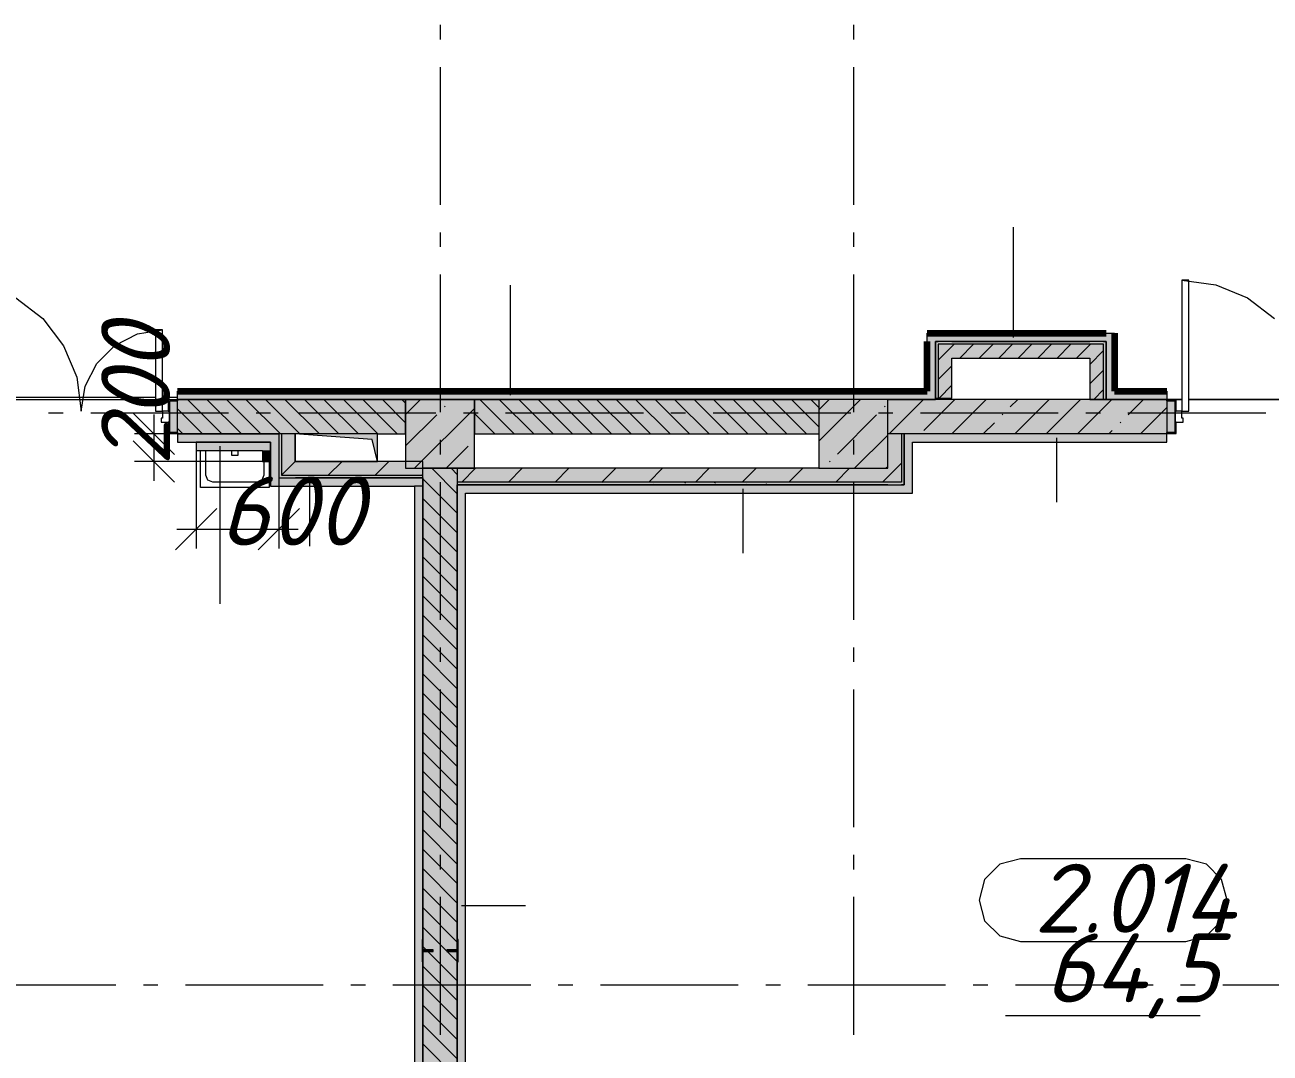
# Model space of a CAD drawing. Header units: millimetres. Extents: x -537608 to 253996, y -217170 to 186033.
# Drawn here: x -332975 to -323936, y 4055 to 11517 of the extents above; entities that cross this region are included whole.
import ezdxf

# ---------------------------------------------------------------- set-up
doc = ezdxf.new("R2010")
doc.units = ezdxf.units.MM
doc.layers.add('16) Лак 1.6м', color=160, linetype='Continuous', lineweight=90)
doc.layers.add('PDF _Геометрия', color=7, linetype='Continuous')
doc.layers.add('PDF _Текст', color=7, linetype='Continuous')
doc.layers.add('PDF _Сплошная заливка', color=7, linetype='Continuous', true_color=0xffffff)
doc.styles.add('PDF ISOCPEUR Italic', font='isocpeui.ttf')

msp = doc.modelspace()

# ---------------------------------------------------------------- hatches: boundary and pattern name
at = {"layer": 'PDF _Сплошная заливка', "true_color": 0xff7d7d, "transparency": 33554559}
for points in [[(-325125.3646, 9219.3448), (-325125.3646, 9279.3455), (-326425.3615, 9279.3455), (-326425.3615, 9219.3448), (-325245.3616, 9219.3448)], [(-330146.3643, 8169.3446), (-330086.3658, 8169.3446), (-330086.3658, 8229.3453), (-331131.3668, 8229.3453), (-331131.3668, 8169.3446), (-330638.0647, 8169.3446)], [(-326531.3643, 8119.3444), (-326531.3643, 8179.3451), (-329836.3647, 8179.3451), (-329836.3647, 8119.3444), (-328124.1287, 8119.3444)], [(-329776.3661, 1359.3452), (-329776.3661, 8119.3444), (-329836.3647, 8119.3444), (-329836.3647, 1359.3452), (-329800.0831, 1359.3452)]]:
    msp.add_hatch(color=11, dxfattribs=at).paths.add_polyline_path(points)
at = {"layer": 'PDF _Сплошная заливка', "transparency": 33554559}
for points in [[(-325145.3612, 9199.346), (-325145.3612, 9219.3448), (-326345.362, 9219.3448), (-326345.362, 9199.346), (-325245.3616, 9199.346)], [(-325245.3616, 9099.3456), (-325245.3616, 9199.346), (-326245.3616, 9199.346), (-326245.3616, 9099.3456), (-325610.1927, 9099.3456)], [(-325245.3616, 8799.3465), (-325145.3612, 8799.3465), (-325145.3612, 9199.346), (-325245.3616, 9199.346), (-325245.3616, 9099.3456)], [(-330211.3663, 8299.3443), (-329711.3642, 8299.3443), (-329711.3642, 8799.3465), (-330211.3663, 8797.9513), (-330211.3663, 8549.3454)], [(-330086.3658, 8249.3463), (-330086.3658, 8349.3446), (-331011.3611, 8349.3446), (-331011.3611, 8249.3463), (-330638.0647, 8249.3463)], [(-330086.3658, 8229.3453), (-330086.3658, 8249.3463), (-331111.3615, 8249.3463), (-331111.3615, 8229.3453), (-330638.0647, 8229.3453)], [(-330086.3658, 1299.3446), (-329836.3647, 1299.3446), (-329836.3647, 8299.3443), (-330086.3658, 8299.3443), (-330086.3658, 1678.1138)], [(-327211.3621, 8199.346), (-326711.3643, 8199.346), (-326711.3643, 8299.3443), (-329836.3647, 8299.3443), (-329836.3647, 8199.346), (-328124.1287, 8199.346)], [(-326711.3643, 8179.3451), (-326611.3638, 8179.3451), (-326611.3638, 8199.346), (-329836.3647, 8199.346), (-329836.3647, 8179.3451), (-328124.1287, 8179.3451)]]:
    msp.add_hatch(color=256, dxfattribs=at).paths.add_polyline_path(points)
at = {"layer": 'PDF _Сплошная заливка', "true_color": 0xff7d7d, "transparency": 33554559}
h = msp.add_hatch(color=11, dxfattribs=at)
h.paths.add_polyline_path([(-326425.3615, 8799.3465), (-326425.3615, 8859.345), (-331866.3682, 8859.345), (-331866.3682, 8799.3465), (-326448.1699, 8799.3465)], flags=0)
h.paths.add_polyline_path([(-334827.9551, 8799.3465), (-333631.3689, 8799.3465), (-333631.3689, 8859.345), (-336901.3622, 8859.345), (-336901.3622, 8799.3465), (-335711.364, 8799.3465)], flags=0)
h.paths.add_polyline_path([(-337821.3627, 8799.3465), (-337601.3652, 8799.3465), (-337601.3652, 8859.345), (-337821.3627, 8859.345)], flags=0)
h.paths.add_polyline_path([(-338521.3656, 8799.3465), (-338521.3656, 8859.345), (-339321.3691, 8859.345), (-339321.3691, 8799.3465), (-338711.3682, 8799.3465)], flags=0)
h.paths.add_polyline_path([(-340021.3634, 8799.3465), (-340021.3634, 8859.345), (-340241.3696, 8859.345), (-340241.3696, 8799.3465)], flags=0)
h.paths.add_polyline_path([(-341531.7729, 8799.3465), (-340941.364, 8799.3465), (-340941.364, 8859.345), (-342234.3681, 8859.345), (-342234.3681, 8799.3465)], flags=0)
h = msp.add_hatch(color=11, dxfattribs=at)
h.paths.add_polyline_path([(-298961.3577, 8799.3465), (-298961.3577, 8859.345), (-300471.358, 8859.345), (-300471.358, 8807.3447), (-300466.3589, 8807.3447), (-300466.3589, 8799.3465), (-299211.3587, 8799.3465)], flags=0)
h.paths.add_polyline_path([(-302661.3562, 8799.3465), (-301626.3578, 8799.3465), (-301626.3578, 8807.3447), (-301621.3587, 8807.3447), (-301621.3587, 8859.345), (-309051.3594, 8859.345), (-309051.3594, 8799.3465), (-302984.786, 8799.3465)], flags=0)
h.paths.add_polyline_path([(-310811.3609, 8799.3465), (-310811.3609, 8859.345), (-311771.359, 8859.345), (-311771.359, 8799.3465), (-311161.3581, 8799.3465)], flags=0)
h.paths.add_polyline_path([(-312471.362, 8799.3465), (-312471.362, 8859.345), (-312691.3594, 8859.345), (-312691.3594, 8799.3465)], flags=0)
h.paths.add_polyline_path([(-313391.3625, 8799.3465), (-313391.3625, 8859.345), (-313641.3592, 8859.345), (-313641.3592, 8799.3465)], flags=0)
h.paths.add_polyline_path([(-315311.3629, 8799.3465), (-315311.3629, 8859.345), (-317776.3623, 8859.345), (-317776.3623, 8799.3465), (-316392.4345, 8799.3465)], flags=0)
h.paths.add_polyline_path([(-314341.3622, 8799.3465), (-314341.3622, 8859.345), (-314611.3599, 8859.345), (-314611.3599, 8799.3465)], flags=0)
h.paths.add_polyline_path([(-319744.3478, 8799.3465), (-319537.3627, 8799.3465), (-319536.3637, 8859.345), (-322926.3628, 8859.345), (-322926.3628, 8799.3465), (-320161.3621, 8799.3465)], flags=0)
h.paths.add_polyline_path([(-324686.3642, 8799.3465), (-324686.3642, 8859.345), (-325065.3617, 8859.345), (-325065.3617, 8799.3465), (-324772.2154, 8799.3465)], flags=0)
at = {"layer": 'PDF _Сплошная заливка', "transparency": 33554559}
h = msp.add_hatch(color=256, dxfattribs=at)
h.paths.add_polyline_path([(-327211.3621, 8549.3454), (-327211.3621, 8799.3465), (-329711.3642, 8799.3465), (-329711.3642, 8549.3454), (-328124.1287, 8549.3454)], flags=0)
h.paths.add_polyline_path([(-331011.3611, 8549.3454), (-330211.3663, 8549.3454), (-330211.3663, 8799.3465), (-331864.3616, 8797.3464), (-331864.3616, 8549.3454), (-331014.7714, 8549.3454)], flags=0)
h.paths.add_polyline_path([(-337671.362, 8549.3454), (-337601.3652, 8549.3454), (-337601.3652, 8799.3465), (-337821.3627, 8797.9513), (-337821.3627, 8549.3454), (-337771.3625, 8549.3454)], flags=0)
h.paths.add_polyline_path([(-333989.9736, 8549.3454), (-333631.3689, 8549.3454), (-333631.3689, 8799.3465), (-335711.364, 8799.3465), (-335711.364, 8549.3454), (-334331.3632, 8549.3454)], flags=0)
h.paths.add_polyline_path([(-336503.9096, 8549.3454), (-336211.3661, 8549.3454), (-336211.3661, 8799.3465), (-336901.3622, 8797.9513), (-336901.3622, 8549.3454), (-336691.363, 8549.3454)], flags=0)
h.paths.add_polyline_path([(-338711.3682, 8549.3454), (-338521.3656, 8549.3454), (-338521.3656, 8799.3465), (-338711.3682, 8797.9513)], flags=0)
h = msp.add_hatch(color=256, dxfattribs=at)
h.paths.add_polyline_path([(-321211.3623, 8549.3454), (-321211.3623, 8799.3465), (-322924.3648, 8797.3464), (-322924.3648, 8549.3454), (-321420.3022, 8549.3454)], flags=0)
h.paths.add_polyline_path([(-326531.3643, 8549.3454), (-324688.3622, 8551.3454), (-324688.3622, 8799.3465), (-326711.3643, 8799.3465), (-326711.3643, 8549.3454), (-326591.3629, 8549.3454)], flags=0)
at = {"layer": 'PDF _Сплошная заливка', "true_color": 0xff7d7d, "transparency": 33554559}
h = msp.add_hatch(color=11, dxfattribs=at)
h.paths.add_polyline_path([(-331191.3653, 8489.3447), (-331131.3668, 8489.3447), (-331131.3668, 8549.3454), (-331866.3682, 8549.3454), (-331866.3682, 8489.3447), (-331476.0376, 8489.3447)], flags=0)
h.paths.add_polyline_path([(-333631.3689, 8489.3447), (-333631.3689, 8549.3454), (-334331.3632, 8549.3454), (-334331.3632, 8489.3447), (-333989.9736, 8489.3447)], flags=0)
h = msp.add_hatch(color=11, dxfattribs=at)
h.paths.add_polyline_path([(-322191.3613, 8489.3447), (-322131.3628, 8489.3447), (-322131.3628, 8549.3454), (-322926.3628, 8549.3454), (-322926.3628, 8489.3447), (-322258.2795, 8489.3447)], flags=0)
h.paths.add_polyline_path([(-324686.3642, 8489.3447), (-324686.3642, 8549.3454), (-326531.3643, 8549.3454), (-326531.3643, 8489.3447), (-324772.2154, 8489.3447)], flags=0)
at = {"layer": 'PDF _Сплошная заливка', "true_color": 0xbce362, "transparency": 33554559}
msp.add_hatch(color=63, dxfattribs=at).paths.add_polyline_path([(-331251.3638, 8429.3461), (-331191.3653, 8429.3461), (-331191.3653, 8489.3447), (-331731.3607, 8489.3447), (-331731.3607, 8429.3461), (-331476.0376, 8429.3461)])

# ---------------------------------------------------------------- linework, layer by layer
at = {"layer": '16) Лак 1.6м'}
for p, q in [((-326425.3615, 9279.3455), (-325125.3646, 9279.3455)), ((-326425.3615, 8859.345), (-326425.3615, 9219.3448)), ((-325065.3617, 9279.3455), (-325065.3617, 8859.345)), ((-331866.3682, 8859.345), (-326425.3615, 8859.345)), ((-325065.3617, 8859.345), (-324686.3642, 8859.345))]:
    msp.add_line(p, q, dxfattribs=at)
at = {"layer": 'PDF _Геометрия', "color": 253, "lineweight": 9, "true_color": 0xaaaaaa}
for p, q in [((-329961.3652, 11517.3459), (-329961.3652, 11411.5131)), ((-326961.3653, 11517.3459), (-326961.3653, 11411.5131)), ((-329961.3652, 11211.5145), (-329961.3652, 10211.5123)), ((-326961.3653, 11211.5145), (-326961.3653, 10211.5123)), ((-329961.3652, 10011.5136), (-329961.3652, 9905.6809)), ((-326961.3653, 10011.5136), (-326961.3653, 9905.6809)), ((-329961.3652, 9705.68), (-329961.3652, 8705.68)), ((-326961.3653, 9705.68), (-326961.3653, 8705.68)), ((-332697.2967, 8699.346), (-332803.1273, 8699.346)), ((-331497.2915, 8699.346), (-332497.2958, 8699.346)), ((-331191.46, 8699.346), (-331297.2907, 8699.346)), ((-329991.4636, 8699.346), (-330991.4592, 8699.346)), ((-329685.6235, 8699.346), (-329791.4627, 8699.346)), ((-328485.6269, 8699.346), (-329485.6269, 8699.346)), ((-328179.7954, 8699.346), (-328285.6261, 8699.346)), ((-326979.7946, 8699.346), (-327979.7946, 8699.346)), ((-326673.9588, 8699.346), (-326779.7938, 8699.346)), ((-325473.958, 8699.346), (-326473.9623, 8699.346)), ((-325168.1265, 8699.346), (-325273.9615, 8699.346)), ((-323968.1257, 8699.346), (-324968.1257, 8699.346)), ((-330414.7688, 8549.3454), (-331014.7714, 8549.3454)), ((-331014.7714, 8549.3454), (-331014.7714, 8349.3446)), ((-330454.7707, 8509.3456), (-331014.7714, 8549.3454)), ((-330414.7688, 8349.3446), (-330454.7707, 8509.3456)), ((-330414.7688, 8349.3446), (-330414.7688, 8549.3454)), ((-329961.3652, 8505.6792), (-329961.3652, 8399.8463)), ((-326961.3653, 8505.6792), (-326961.3653, 8399.8463)), ((-331701.3658, 8159.3463), (-331701.3658, 8429.3461)), ((-331661.3639, 8249.3441), (-331661.3639, 8429.3461)), ((-331476.3648, 8429.3461), (-331476.3648, 8394.3327)), ((-331426.3646, 8394.3327), (-331426.3646, 8429.3461)), ((-331476.3648, 8394.3327), (-331426.3646, 8394.3327)), ((-331241.3656, 8349.3446), (-331241.3656, 8249.3441)), ((-331201.3636, 8349.3446), (-331201.3636, 8159.3463)), ((-331014.7714, 8349.3446), (-330414.7688, 8349.3446)), ((-331646.7238, 8213.9882), (-331661.3639, 8249.3441)), ((-331241.3656, 8249.3441), (-331256.0142, 8213.9882)), ((-331201.3636, 8159.3463), (-331701.3658, 8159.3463)), ((-331611.3637, 8199.3439), (-331646.7238, 8213.9882)), ((-331291.3658, 8199.3439), (-331611.3637, 8199.3439)), ((-331256.0142, 8213.9882), (-331291.3658, 8199.3439)), ((-329961.3652, 8199.8455), (-329961.3652, 7199.8456)), ((-326961.3653, 8199.8455), (-326961.3653, 7199.8456)), ((-329961.3652, 6999.8468), (-329961.3652, 6894.0119)), ((-326961.3653, 6999.8468), (-326961.3653, 6894.0119)), ((-329961.3652, 6694.0132), (-329961.3652, 5694.0132)), ((-326961.3653, 6694.0132), (-326961.3653, 5694.0132)), ((-329961.3652, 5494.0124), (-329961.3652, 5388.1796)), ((-326961.3653, 5494.0124), (-326961.3653, 5388.1796)), ((-325898.4518, 5425.5463), (-326008.2567, 5315.7392)), ((-325748.4511, 5465.7376), (-325898.4518, 5425.5463)), ((-324548.4502, 5465.7376), (-325748.4511, 5465.7376)), ((-324398.4497, 5425.5463), (-324548.4502, 5465.7376)), ((-324288.6446, 5315.7392), (-324398.4497, 5425.5463)), ((-326008.2567, 5315.7392), (-326048.4524, 5165.7385)), ((-324248.449, 5165.7385), (-324288.6446, 5315.7392)), ((-329961.3652, 5188.1788), (-329961.3652, 4188.1788)), ((-326961.3653, 5188.1788), (-326961.3653, 4188.1788)), ((-326048.4524, 5165.7385), (-326008.2567, 5015.7378)), ((-324288.6446, 5015.7378), (-324248.449, 5165.7385)), ((-326008.2567, 5015.7378), (-325898.4518, 4905.9307)), ((-324398.4497, 4905.9307), (-324288.6446, 5015.7378)), ((-325898.4518, 4905.9307), (-325748.4511, 4865.7373)), ((-324548.4502, 4865.7373), (-324398.4497, 4905.9307)), ((-325748.4511, 4865.7373), (-324548.4502, 4865.7373)), ((-332314.6994, 4549.3433), (-333314.7037, 4549.3433)), ((-332008.868, 4549.3433), (-332114.6986, 4549.3433)), ((-330808.8715, 4549.3433), (-331808.8671, 4549.3433)), ((-330503.0313, 4549.3433), (-330608.8706, 4549.3433)), ((-329303.0348, 4549.3433), (-330303.0391, 4549.3433)), ((-328997.2034, 4549.3433), (-329103.034, 4549.3433)), ((-327797.2025, 4549.3433), (-328797.2025, 4549.3433)), ((-327491.3667, 4549.3433), (-327597.2017, 4549.3433)), ((-326291.3659, 4549.3433), (-327291.3659, 4549.3433)), ((-325985.5345, 4549.3433), (-326091.3694, 4549.3433)), ((-324785.5336, 4549.3433), (-325785.5336, 4549.3433)), ((-324479.7021, 4549.3433), (-324585.5328, 4549.3433)), ((-323279.7013, 4549.3433), (-324279.7013, 4549.3433)), ((-325857.4896, 4327.7031), (-324444.5788, 4327.7031))]:
    msp.add_line(p, q, dxfattribs=at)
at = {"layer": 'PDF _Геометрия', "lineweight": 9}
for p, q in [((-325799.4072, 9249.3462), (-325799.4072, 10049.3453)), ((-329450.5165, 8829.3457), (-329450.5165, 9629.3448)), ((-324576.3612, 9664.3454), (-324576.3612, 8714.3456)), ((-324526.361, 9664.3454), (-324576.3612, 9664.3454)), ((-324576.3612, 9664.3454), (-324330.4852, 9631.9757)), ((-324526.361, 8714.3456), (-324526.361, 9664.3454)), ((-324330.4852, 9631.9757), (-324101.3634, 9537.0692)), ((-333041.3646, 9537.0692), (-332844.6105, 9386.0976)), ((-324101.3634, 9537.0692), (-323904.6136, 9386.0976)), ((-332844.6105, 9386.0976), (-332693.6367, 9189.3455)), ((-332323.1562, 9191.6664), (-332158.6877, 9275.468)), ((-332158.6877, 9275.468), (-331976.367, 9304.3456)), ((-331976.367, 9304.3456), (-332026.3672, 9304.3456)), ((-332026.3672, 9304.3456), (-332026.3672, 8714.3456)), ((-331976.367, 8714.3456), (-331976.367, 9304.3456)), ((-326425.3615, 9219.3448), (-326425.3615, 9279.3455)), ((-326345.362, 9219.3448), (-326365.363, 9219.3448)), ((-326365.363, 9219.3448), (-326365.363, 8809.3447)), ((-326365.363, 8799.3465), (-326365.363, 9219.3448)), ((-326365.363, 9219.3448), (-326345.362, 9219.3448)), ((-326245.3616, 9219.3448), (-326345.362, 9219.3448)), ((-325245.3616, 9219.3448), (-326245.3616, 9219.3448)), ((-326245.3616, 9219.3448), (-325245.3616, 9219.3448)), ((-325145.3612, 9219.3448), (-325245.3616, 9219.3448)), ((-325125.3646, 9219.3448), (-325145.3612, 9219.3448)), ((-325145.3612, 9219.3448), (-325125.3646, 9219.3448)), ((-325125.3646, 9279.3455), (-325065.3617, 9279.3455)), ((-325125.3646, 8799.3465), (-325125.3646, 9219.3448)), ((-325125.3646, 9219.3448), (-325125.3646, 8799.3465)), ((-332693.6367, 9189.3455), (-332598.7344, 8960.2238)), ((-332453.6856, 9061.1393), (-332323.1562, 9191.6664)), ((-326245.3616, 9199.346), (-326345.362, 9199.346)), ((-326345.362, 9199.346), (-326345.362, 8809.3447)), ((-326345.362, 9084.5117), (-326245.3616, 9184.5122)), ((-326245.3616, 9184.5122), (-326230.532, 9199.346)), ((-325245.3616, 9199.346), (-326245.3616, 9199.346)), ((-326189.1092, 9099.3456), (-326089.1087, 9199.346)), ((-326047.6859, 9099.3456), (-325947.6898, 9199.346)), ((-325906.2669, 9099.3456), (-325806.2665, 9199.346)), ((-325764.8437, 9099.3456), (-325664.8432, 9199.346)), ((-325623.4247, 9099.3456), (-325523.4243, 9199.346)), ((-325482.0014, 9099.3456), (-325382.001, 9199.346)), ((-325340.5825, 9099.3456), (-325245.3616, 9194.5643)), ((-325245.3616, 9194.5643), (-325240.582, 9199.346)), ((-325145.3612, 9199.346), (-325245.3616, 9199.346)), ((-325245.3616, 9053.141), (-325145.3612, 9153.1414)), ((-325145.3612, 8799.3465), (-325145.3612, 9199.346)), ((-332537.4872, 8896.6665), (-332453.6856, 9061.1393)), ((-326345.362, 8943.0906), (-326245.3616, 9043.091)), ((-326245.3616, 8809.3447), (-326245.3616, 9099.3456)), ((-326245.3616, 9099.3456), (-325245.3616, 9099.3456)), ((-325245.3616, 9099.3456), (-325245.3616, 8799.3465)), ((-332598.7344, 8960.2238), (-332566.3626, 8714.3456)), ((-325245.3616, 8911.7199), (-325145.3612, 9011.7203)), ((-332566.3626, 8714.3456), (-332537.4872, 8896.6665)), ((-331866.3682, 8799.3465), (-331866.3682, 8859.345)), ((-326337.6889, 8809.3447), (-326245.3616, 8901.6699)), ((-325216.3182, 8799.3465), (-325145.3612, 8870.2992)), ((-324686.3642, 8859.345), (-324686.3642, 8799.3465)), ((-331864.3616, 8797.3464), (-331934.3671, 8797.3464)), ((-331934.3671, 8797.3464), (-331934.3671, 8714.3456)), ((-331926.3667, 8714.3456), (-331926.3667, 8789.346)), ((-331926.3667, 8789.346), (-331864.3616, 8789.346)), ((-331866.3682, 8789.346), (-331926.3667, 8789.346)), ((-331926.3667, 8789.346), (-331926.3667, 8559.3459)), ((-331866.3682, 8799.3465), (-330211.3663, 8799.3465)), ((-330211.3663, 8799.3465), (-331866.3682, 8799.3465)), ((-331866.3682, 8559.3459), (-331866.3682, 8789.346)), ((-331864.3616, 8789.346), (-331864.3616, 8797.3464)), ((-331544.5102, 8549.3454), (-331794.5112, 8799.3465)), ((-331403.0955, 8549.3454), (-331653.0965, 8799.3465)), ((-331261.6722, 8549.3454), (-331511.6733, 8799.3465)), ((-331120.249, 8549.3454), (-331370.25, 8799.3465)), ((-330978.8257, 8549.3454), (-331228.8267, 8799.3465)), ((-330837.4024, 8549.3454), (-331087.4035, 8799.3465)), ((-330695.9877, 8549.3454), (-330945.9888, 8799.3465)), ((-330554.5645, 8549.3454), (-330804.5655, 8799.3465)), ((-330413.1412, 8549.3454), (-330663.1423, 8799.3465)), ((-330271.7179, 8549.3454), (-330521.719, 8799.3465)), ((-330211.3663, 8630.4106), (-330380.2957, 8799.3465)), ((-330211.3663, 8771.8317), (-330238.8811, 8799.3465)), ((-330211.3663, 8690.1249), (-330102.1426, 8799.3465)), ((-329711.3642, 8799.3465), (-330211.3663, 8799.3465)), ((-330211.3663, 8799.3465), (-330211.3663, 8549.3454)), ((-330211.3663, 8799.3465), (-329711.3642, 8799.3465)), ((-330211.3663, 8549.3454), (-330211.3663, 8799.3465)), ((-329711.3642, 8549.3454), (-329711.3642, 8799.3465)), ((-329711.3642, 8799.3465), (-327211.3621, 8799.3465)), ((-327211.3621, 8799.3465), (-329711.3642, 8799.3465)), ((-329711.3642, 8799.3465), (-329711.3642, 8549.3454)), ((-329423.1912, 8549.3454), (-329673.1966, 8799.3465)), ((-329281.7722, 8549.3454), (-329531.7733, 8799.3465)), ((-329140.349, 8549.3454), (-329390.3501, 8799.3465)), ((-328998.93, 8549.3454), (-329248.9268, 8799.3465)), ((-328857.5067, 8549.3454), (-329107.5078, 8799.3465)), ((-328716.0878, 8549.3454), (-328966.0846, 8799.3465)), ((-328574.6645, 8549.3454), (-328824.6656, 8799.3465)), ((-328433.2412, 8549.3454), (-328683.2423, 8799.3465)), ((-328291.8223, 8549.3454), (-328541.8234, 8799.3465)), ((-328150.399, 8549.3454), (-328400.4001, 8799.3465)), ((-328008.98, 8549.3454), (-328258.9768, 8799.3465)), ((-327867.5568, 8549.3454), (-328117.5579, 8799.3465)), ((-327726.1378, 8549.3454), (-327976.1346, 8799.3465)), ((-327584.7145, 8549.3454), (-327834.7156, 8799.3465)), ((-327443.2913, 8549.3454), (-327693.2923, 8799.3465)), ((-327301.8723, 8549.3454), (-327551.8734, 8799.3465)), ((-327211.3621, 8600.2584), (-327410.4501, 8799.3465)), ((-327211.3621, 8741.6795), (-327269.0311, 8799.3465)), ((-327211.3621, 8496.7444), (-326908.7644, 8799.3465)), ((-327211.3621, 8724.8435), (-327136.8613, 8799.3465)), ((-326711.3643, 8799.3465), (-327211.3621, 8799.3465)), ((-327211.3621, 8799.3465), (-327211.3621, 8299.3443)), ((-326711.3643, 8299.3443), (-326711.3643, 8799.3465)), ((-325065.3617, 8799.3465), (-326711.3643, 8799.3465)), ((-326711.3643, 8799.3465), (-326425.3615, 8799.3465)), ((-326702.5673, 8549.3454), (-326452.5662, 8799.3465)), ((-326450.3228, 8573.4908), (-326224.4693, 8799.3465)), ((-326425.3615, 8799.3465), (-326365.363, 8799.3465)), ((-326365.363, 8809.3447), (-326345.362, 8809.3447)), ((-326345.362, 8809.3447), (-326245.3616, 8809.3447)), ((-326246.3692, 8549.3454), (-325996.3681, 8799.3465)), ((-325823.051, 8744.5645), (-325768.2712, 8799.3465)), ((-325790.1711, 8549.3454), (-325540.1699, 8799.3465)), ((-325562.0741, 8549.3454), (-325312.0731, 8799.3465)), ((-325333.9729, 8549.3454), (-325083.9762, 8799.3465)), ((-325245.3616, 8799.3465), (-325145.3612, 8799.3465)), ((-325145.3612, 8799.3465), (-325125.3646, 8799.3465)), ((-325125.3646, 8799.3465), (-325065.3617, 8799.3465)), ((-325065.3617, 8799.3465), (-324686.3642, 8799.3465)), ((-324686.3642, 8799.3465), (-325065.3617, 8799.3465)), ((-324967.6822, 8687.5392), (-324855.8749, 8799.3465)), ((-324618.361, 8797.3464), (-324688.3622, 8797.3464)), ((-324688.3622, 8797.3464), (-324688.3622, 8789.346)), ((-324688.3622, 8789.346), (-324626.3614, 8789.346)), ((-324626.3614, 8789.346), (-324686.3642, 8789.346)), ((-324686.3642, 8789.346), (-324686.3642, 8559.3459)), ((-324626.3614, 8789.346), (-324626.3614, 8714.3456)), ((-324626.3614, 8559.3459), (-324626.3614, 8789.346)), ((-324618.361, 8714.3456), (-324618.361, 8797.3464)), ((-332039.5691, 8689.3455), (-332039.5691, 8209.3444)), ((-332026.3672, 8714.3456), (-331976.367, 8714.3456)), ((-331976.367, 8714.3456), (-331976.367, 8664.3454)), ((-331926.3667, 8714.3456), (-331976.367, 8714.3456)), ((-331934.3671, 8714.3456), (-331926.3667, 8714.3456)), ((-331926.3667, 8634.3462), (-331926.3667, 8714.3456)), ((-331685.9334, 8549.3454), (-331866.3682, 8729.7759)), ((-330211.3663, 8462.0259), (-329985.8487, 8687.5392)), ((-330145.9423, 8299.3443), (-329711.3642, 8733.9268)), ((-329928.8212, 8744.5645), (-329924.0847, 8749.3054)), ((-329564.6145, 8549.3454), (-329711.3642, 8696.0951)), ((-327077.5947, 8402.417), (-326792.4704, 8687.5392)), ((-326735.4472, 8744.5645), (-326730.7021, 8749.3054)), ((-325880.0741, 8687.5392), (-325875.3333, 8692.2822)), ((-324877.7791, 8549.3454), (-324686.3642, 8740.7602)), ((-324576.3612, 8714.3456), (-324626.3614, 8714.3456)), ((-324626.3614, 8714.3456), (-324626.3614, 8634.3462)), ((-324626.3614, 8714.3456), (-324618.361, 8714.3456)), ((-324576.3612, 8714.3456), (-324526.361, 8714.3456)), ((-324576.3612, 8664.3454), (-324576.3612, 8714.3456)), ((-331976.367, 8664.3454), (-331986.3653, 8664.3454)), ((-331986.3653, 8664.3454), (-331986.3653, 8634.3462)), ((-331986.3653, 8634.3462), (-331926.3667, 8634.3462)), ((-331926.3667, 8634.3462), (-331934.3671, 8634.3462)), ((-331934.3671, 8634.3462), (-331934.3671, 8551.3454)), ((-331926.3667, 8559.3459), (-331926.3667, 8634.3462)), ((-331827.3567, 8549.3454), (-331866.3682, 8588.3548)), ((-326018.2723, 8549.3454), (-325937.1016, 8630.516)), ((-325024.7053, 8630.516), (-325019.9645, 8635.2569)), ((-324626.3614, 8634.3462), (-324566.3629, 8634.3462)), ((-324618.361, 8634.3462), (-324626.3614, 8634.3462)), ((-324626.3614, 8634.3462), (-324626.3614, 8559.3459)), ((-324618.361, 8551.3454), (-324618.361, 8634.3462)), ((-324566.3629, 8664.3454), (-324576.3612, 8664.3454)), ((-324566.3629, 8634.3462), (-324566.3629, 8664.3454)), ((-332039.5691, 8549.3454), (-332179.5714, 8549.3454)), ((-331827.4342, 8549.3454), (-332039.5691, 8549.3454)), ((-331934.3671, 8551.3454), (-331864.3616, 8551.3454)), ((-331864.3616, 8559.3459), (-331926.3667, 8559.3459)), ((-331926.3667, 8559.3459), (-331866.3682, 8559.3459)), ((-331131.3668, 8549.3454), (-331866.3682, 8549.3454)), ((-331866.3682, 8549.3454), (-331131.3668, 8549.3454)), ((-331866.3682, 8549.3454), (-331866.3682, 8489.3447)), ((-331864.3616, 8551.3454), (-331864.3616, 8559.3459)), ((-331131.3668, 8549.3454), (-331131.3668, 8229.3453)), ((-331111.3615, 8549.3454), (-331131.3668, 8549.3454)), ((-331131.3668, 8549.3454), (-331131.3668, 8489.3447)), ((-331014.7714, 8549.3454), (-331111.3615, 8549.3454)), ((-331111.3615, 8549.3454), (-331111.3615, 8249.3463)), ((-331011.3611, 8349.3446), (-331011.3611, 8549.3454)), ((-330414.7688, 8549.3454), (-330211.3663, 8549.3454)), ((-330211.3663, 8549.3454), (-330211.3663, 8299.3443)), ((-329706.0334, 8549.3454), (-329711.3642, 8554.674)), ((-329711.3642, 8299.3443), (-329711.3642, 8549.3454)), ((-329711.3642, 8549.3454), (-327211.3621, 8549.3454)), ((-326952.5684, 8299.3443), (-326711.3643, 8540.5484)), ((-326611.3638, 8549.3454), (-326711.3643, 8549.3454)), ((-326591.3629, 8549.3454), (-326611.3638, 8549.3454)), ((-326611.3638, 8549.3454), (-326611.3638, 8199.346)), ((-326591.3629, 8179.3451), (-326591.3629, 8549.3454)), ((-326591.3629, 8549.3454), (-326591.3629, 8179.3451)), ((-326531.3643, 8549.3454), (-326591.3629, 8549.3454)), ((-324686.3642, 8549.3454), (-326531.3643, 8549.3454)), ((-324686.3642, 8549.3454), (-326531.3643, 8549.3454)), ((-325485.6313, 8519.3461), (-325485.6313, 8053.1949)), ((-325105.876, 8549.3454), (-325081.7327, 8573.4908)), ((-324688.3622, 8559.3459), (-324688.3622, 8551.3454)), ((-324626.3614, 8559.3459), (-324688.3622, 8559.3459)), ((-324688.3622, 8551.3454), (-324618.361, 8551.3454)), ((-324686.3642, 8559.3459), (-324626.3614, 8559.3459)), ((-324686.3642, 8489.3447), (-324686.3642, 8549.3454)), ((-331866.3682, 8489.3447), (-331191.3653, 8489.3447)), ((-331191.3653, 8489.3447), (-331731.3607, 8489.3447)), ((-331731.3607, 8489.3447), (-331731.3607, 8429.3461)), ((-331731.3607, 8429.3461), (-331251.3638, 8429.3461)), ((-331731.3607, 8429.3461), (-331731.3607, 7858.1781)), ((-331559.977, 8459.3454), (-331559.977, 7316.6455)), ((-331251.3638, 8429.3461), (-331251.3638, 8349.3446)), ((-331191.3653, 8489.3447), (-331191.3653, 8169.3446)), ((-331191.3653, 8429.3461), (-331191.3653, 8489.3447)), ((-331191.3653, 8349.3446), (-331191.3653, 8429.3461)), ((-331131.3668, 8489.3447), (-331131.3668, 8229.3453)), ((-329917.8498, 8299.3443), (-329757.7474, 8459.4423)), ((-326531.3643, 8179.3451), (-326531.3643, 8489.3447)), ((-326531.3643, 8489.3447), (-324686.3642, 8489.3447)), ((-332039.5691, 8349.3446), (-332179.5714, 8349.3446)), ((-331251.3638, 8349.3446), (-332039.5691, 8349.3446)), ((-331251.3638, 8349.3446), (-331191.3653, 8349.3446)), ((-331111.3615, 8250.0266), (-331011.3611, 8350.027)), ((-330086.3658, 8349.3446), (-331011.3611, 8349.3446)), ((-330772.6329, 8249.3463), (-330672.6325, 8349.3446)), ((-330433.2239, 8249.3463), (-330333.2235, 8349.3446)), ((-330086.3658, 8299.3443), (-330086.3658, 8349.3446)), ((-327134.6179, 8345.3917), (-327129.8771, 8350.1347)), ((-326711.3643, 8237.6794), (-326611.3638, 8337.6798)), ((-331131.3668, 8229.3453), (-331111.3615, 8229.3453)), ((-331131.3668, 8229.3453), (-331111.3615, 8229.3453)), ((-331131.3668, 8229.3453), (-331131.3668, 7858.1781)), ((-331111.3615, 8249.3463), (-331011.3611, 8249.3463)), ((-331111.3615, 8229.3453), (-331011.3611, 8229.3453)), ((-331011.3611, 8249.3463), (-330086.3658, 8249.3463)), ((-331011.3611, 8229.3453), (-330086.3658, 8229.3453)), ((-330086.3658, 8229.3453), (-331011.3611, 8229.3453)), ((-330211.3663, 8299.3443), (-330086.3658, 8299.3443)), ((-330093.815, 8249.3463), (-330086.3658, 8256.7933)), ((-329836.3647, 8299.3443), (-330086.3658, 8299.3443)), ((-330086.3658, 8299.3443), (-329836.3647, 8299.3443)), ((-330086.3658, 8249.3463), (-330086.3658, 8299.3443)), ((-330086.3658, 8229.3453), (-330086.3658, 8249.3463)), ((-330086.3658, 8169.3446), (-330086.3658, 8229.3453)), ((-330086.3658, 8229.3453), (-330086.3658, 8169.3446)), ((-329836.3647, 8113.9879), (-330021.7169, 8299.3443)), ((-329836.3647, 8255.409), (-329880.3022, 8299.3443)), ((-327211.3621, 8299.3443), (-329836.3647, 8299.3443)), ((-329836.3647, 8299.3443), (-329711.3642, 8299.3443)), ((-329836.3647, 8299.3443), (-329836.3647, 8199.346)), ((-329804.3976, 8199.346), (-329704.3972, 8299.3443)), ((-329464.9887, 8199.346), (-329364.9883, 8299.3443)), ((-329125.5797, 8199.346), (-329025.5793, 8299.3443)), ((-328786.1665, 8199.346), (-328686.166, 8299.3443)), ((-328446.7532, 8199.346), (-328346.7571, 8299.3443)), ((-328107.3442, 8199.346), (-328007.3438, 8299.3443)), ((-327767.9309, 8199.346), (-327667.9305, 8299.3443)), ((-327428.522, 8199.346), (-327328.5216, 8299.3443)), ((-327211.3621, 8299.3443), (-326711.3643, 8299.3443)), ((-327089.1087, 8199.346), (-326989.1083, 8299.3443)), ((-326749.6998, 8199.346), (-326711.3643, 8237.6794)), ((-326724.4672, 8299.3443), (-326711.3643, 8312.4494)), ((-331191.3653, 8169.3446), (-331131.3668, 8169.3446)), ((-331131.3668, 8169.3446), (-330146.3643, 8169.3446)), ((-330909.3369, 8199.346), (-330909.3369, 7733.1948)), ((-330146.3643, 8169.3446), (-330146.3643, 1359.3452)), ((-330086.3658, 8169.3446), (-330146.3643, 8169.3446)), ((-329836.3647, 7972.5667), (-330086.3658, 8222.5678)), ((-330086.3658, 8169.3446), (-330086.3658, 1299.3446)), ((-330086.3658, 1299.3446), (-330086.3658, 8169.3446)), ((-326711.3643, 8199.346), (-329836.3647, 8199.346)), ((-329836.3647, 8199.346), (-329836.3647, 8179.3451)), ((-329836.3647, 1299.3446), (-329836.3647, 8179.3451)), ((-329836.3647, 8179.3451), (-326711.3643, 8179.3451)), ((-326711.3643, 8179.3451), (-329836.3647, 8179.3451)), ((-329836.3647, 8179.3451), (-329836.3647, 8119.3444)), ((-327762.9275, 8149.3458), (-327762.9275, 7683.1946)), ((-326611.3638, 8199.346), (-326711.3643, 8199.346)), ((-326711.3643, 8179.3451), (-326611.3638, 8179.3451)), ((-326611.3638, 8179.3451), (-326591.3629, 8179.3451)), ((-326591.3629, 8179.3451), (-326611.3638, 8179.3451)), ((-326531.3643, 8119.3444), (-326531.3643, 8179.3451)), ((-329836.3647, 7831.1456), (-330086.3658, 8081.1467)), ((-329836.3647, 8119.3444), (-329836.3647, 1359.3452)), ((-329776.3661, 1359.3452), (-329776.3661, 8119.3444)), ((-329776.3661, 8119.3444), (-326531.3643, 8119.3444)), ((-329836.3647, 7689.7245), (-330086.3658, 7939.7234)), ((-331871.363, 7858.1781), (-330991.3645, 7858.1781)), ((-331731.3607, 7858.1781), (-331731.3607, 7718.178)), ((-331131.3668, 7858.1781), (-331131.3668, 7718.178)), ((-329836.3647, 7548.3034), (-330086.3658, 7798.3023)), ((-329836.3647, 7406.8822), (-330086.3658, 7656.8812)), ((-329836.3647, 7265.4611), (-330086.3658, 7515.4601)), ((-329836.3647, 7124.0378), (-330086.3658, 7374.039)), ((-329836.3647, 6982.6167), (-330086.3658, 7232.6178)), ((-329836.3647, 6841.1956), (-330086.3658, 7091.1967)), ((-329836.3647, 6699.7745), (-330086.3658, 6949.7756)), ((-329836.3647, 6558.3534), (-330086.3658, 6808.3523)), ((-329836.3647, 6416.9323), (-330086.3658, 6666.9312)), ((-329836.3647, 6275.5111), (-330086.3658, 6525.5101)), ((-329836.3647, 6134.09), (-330086.3658, 6384.089)), ((-329836.3647, 5992.6668), (-330086.3658, 6242.6679)), ((-329836.3647, 5851.2456), (-330086.3658, 6101.2468)), ((-329836.3647, 5709.8245), (-330086.3658, 5959.8256)), ((-329836.3647, 5568.4034), (-330086.3658, 5818.4045)), ((-329836.3647, 5426.9823), (-330086.3658, 5676.9812)), ((-329836.3647, 5285.5612), (-330086.3658, 5535.5601)), ((-329836.3647, 5144.1401), (-330086.3658, 5394.139)), ((-329836.3647, 5002.719), (-330086.3658, 5252.7179)), ((-329836.3647, 4861.2957), (-330086.3658, 5111.2968)), ((-329806.3611, 5125.375), (-329340.2163, 5125.375)), ((-329836.3647, 4719.8746), (-330086.3658, 4969.8756)), ((-329836.3647, 4578.4535), (-330086.3658, 4828.4545)), ((-329836.3647, 4437.0323), (-330086.3658, 4687.0334)), ((-329836.3647, 4295.6112), (-330086.3658, 4545.6101)), ((-329836.3647, 4154.1901), (-330086.3658, 4404.189)), ((-329836.3647, 4012.769), (-330086.3658, 4262.7679)), ((-329836.3647, 3871.3479), (-330086.3658, 4121.3467))]:
    msp.add_line(p, q, dxfattribs=at)
at = {"layer": 'PDF _Геометрия', "color": 9, "lineweight": 9, "true_color": 0xc0c0c0}
for p, q in [((-332026.3672, 8814.3461), (-333466.3664, 8814.3461)), ((-333466.3664, 8799.3465), (-332026.3672, 8799.3465)), ((-331866.3682, 8814.3461), (-331976.367, 8814.3461)), ((-331976.367, 8799.3465), (-331866.3682, 8799.3465)), ((-324576.3612, 8799.3465), (-324686.3642, 8799.3465)), ((-324686.3642, 8799.3465), (-324576.3612, 8799.3465)), ((-323086.3617, 8799.3465), (-324526.361, 8799.3465)), ((-324526.361, 8799.3465), (-323086.3617, 8799.3465))]:
    msp.add_line(p, q, dxfattribs=at)
at = {"layer": 'PDF _Геометрия', "lineweight": 20}
for p, q in [((-332039.5691, 8549.3454), (-332189.5697, 8699.346)), ((-332039.5691, 8349.3446), (-332189.5697, 8499.3451)), ((-331889.5684, 8399.3447), (-332039.5691, 8549.3454)), ((-331889.5684, 8199.346), (-332039.5691, 8349.3446)), ((-331581.3687, 8008.1766), (-331731.3607, 7858.1781)), ((-330981.3662, 8008.1766), (-331131.3668, 7858.1781)), ((-331731.3607, 7858.1781), (-331881.3614, 7708.1775)), ((-331131.3668, 7858.1781), (-331281.3674, 7708.1775))]:
    msp.add_line(p, q, dxfattribs=at)
at = {"layer": 'PDF _Геометрия', "color": 8, "lineweight": 9, "true_color": 0x787878}
for p, q in [((-331102.5775, 8249.3463), (-331105.7725, 8243.8002)), ((-329592.2455, 8197.7077), (-329593.1885, 8199.346)), ((-328785.09, 8199.346), (-328787.2128, 8195.6688)), ((-328408.4693, 8179.3451), (-328410.9151, 8183.5864)), ((-328180.7858, 8191.3909), (-328184.1401, 8197.1974)), ((-327964.7411, 8197.8282), (-327968.0955, 8192.0217)), ((-327737.9662, 8184.2172), (-327740.7779, 8179.3451)), ((-327588.4435, 8181.4248), (-327591.7977, 8187.2335))]:
    msp.add_line(p, q, dxfattribs=at)
at = {"layer": 'PDF _Геометрия', "color": 253, "lineweight": 20, "true_color": 0xaaaaaa}
for p, q in [((-330086.3658, 4880.2567), (-330092.3682, 4880.2567)), ((-330092.3682, 4880.2567), (-330092.3682, 4799.2583)), ((-330011.3654, 4799.2583), (-330092.3682, 4799.2583)), ((-330092.3682, 4799.2583), (-330092.3682, 4718.2577)), ((-330092.3682, 4799.2583), (-330011.3654, 4799.2583)), ((-330086.3658, 4805.2564), (-330086.3658, 4880.2567)), ((-330011.3654, 4805.2564), (-330086.3658, 4805.2564)), ((-330086.3658, 4718.2577), (-330086.3658, 4793.258)), ((-330086.3658, 4793.258), (-330011.3654, 4793.258)), ((-330011.3654, 4799.2583), (-330011.3654, 4805.2564)), ((-330011.3654, 4793.258), (-330011.3654, 4799.2583)), ((-329836.3647, 4805.2564), (-329911.365, 4805.2564)), ((-329911.365, 4805.2564), (-329911.365, 4799.2583)), ((-329830.3622, 4799.2583), (-329911.365, 4799.2583)), ((-329911.365, 4799.2583), (-329911.365, 4793.258)), ((-329911.365, 4799.2583), (-329830.3622, 4799.2583)), ((-329911.365, 4793.258), (-329836.3647, 4793.258)), ((-329830.3622, 4880.2567), (-329836.3647, 4880.2567)), ((-329836.3647, 4880.2567), (-329836.3647, 4805.2564)), ((-329836.3647, 4793.258), (-329836.3647, 4718.2577)), ((-329830.3622, 4799.2583), (-329830.3622, 4880.2567)), ((-329830.3622, 4718.2577), (-329830.3622, 4799.2583)), ((-330092.3682, 4718.2577), (-330086.3658, 4718.2577)), ((-329836.3647, 4718.2577), (-329830.3622, 4718.2577))]:
    msp.add_line(p, q, dxfattribs=at)
at = {"layer": 'PDF _Сплошная заливка', "color": 11, "lineweight": 35, "true_color": 0xff7d7d, "transparency": 33554559}
for points in [[(-326365.363, 8799.3465), (-326365.363, 9219.3448), (-326425.3615, 8799.3465), (-326425.3615, 9219.3448)], [(-325065.3617, 8799.3465), (-325065.3617, 9279.3455), (-325125.3646, 8799.3465), (-325125.3646, 9279.3455)], [(-326531.3643, 8179.3451), (-326531.3643, 8549.3454), (-326591.3629, 8179.3451), (-326591.3629, 8549.3454)], [(-331131.3668, 8169.3446), (-331131.3668, 8489.3447), (-331191.3653, 8169.3446), (-331191.3653, 8489.3447)]]:
    msp.add_solid(points, dxfattribs=at)
at = {"layer": 'PDF _Сплошная заливка', "lineweight": 35, "transparency": 33554559}
for points in [[(-326365.363, 8809.3447), (-326345.362, 8809.3447), (-326365.363, 9219.3448), (-326345.362, 9219.3448)], [(-325125.3646, 8799.3465), (-325125.3646, 9219.3448), (-325145.3612, 8799.3465), (-325145.3612, 9219.3448)], [(-326245.3616, 8809.3447), (-326245.3616, 9199.346), (-326345.362, 8809.3447), (-326345.362, 9199.346)], [(-327211.3621, 8299.3443), (-326711.3643, 8299.3443), (-327211.3621, 8799.3465), (-326711.3643, 8799.3465)], [(-331111.3615, 8229.3453), (-331111.3615, 8549.3454), (-331131.3668, 8229.3453), (-331131.3668, 8549.3454)], [(-331111.3615, 8249.3463), (-331011.3611, 8249.3463), (-331111.3615, 8549.3454), (-331014.7714, 8549.3454)], [(-326611.3638, 8199.346), (-326611.3638, 8549.3454), (-326711.3643, 8199.346), (-326711.3643, 8549.3454)], [(-326591.3629, 8179.3451), (-326591.3629, 8549.3454), (-326611.3638, 8179.3451), (-326611.3638, 8549.3454)]]:
    msp.add_solid(points, dxfattribs=at)
at = {"layer": 'PDF _Сплошная заливка', "color": 7, "lineweight": 35, "true_color": 0xf4f4f4, "transparency": 33554559}
for points in [[(-331866.3682, 8559.3459), (-331866.3682, 8789.346), (-331926.3667, 8559.3459), (-331926.3667, 8789.346)], [(-324626.3614, 8559.3459), (-324626.3614, 8789.346), (-324686.3642, 8559.3459), (-324686.3642, 8789.346)]]:
    msp.add_solid(points, dxfattribs=at)
at = {"layer": 'PDF _Сплошная заливка', "color": 254, "lineweight": 35, "true_color": 0xe2e2e2, "transparency": 33554559}
msp.add_solid([(-330414.7688, 8349.3446), (-330414.7688, 8549.3454), (-330454.7707, 8509.3456), (-331014.7714, 8549.3454)], dxfattribs=at)
at = {"layer": 'PDF _Сплошная заливка', "color": 63, "lineweight": 35, "true_color": 0xbce362, "transparency": 33554559}
msp.add_solid([(-331191.3653, 8349.3446), (-331191.3653, 8429.3461), (-331251.3638, 8349.3446), (-331251.3638, 8429.3461)], dxfattribs=at)
at = {"layer": 'PDF _Сплошная заливка', "color": 40, "lineweight": 35, "true_color": 0xfca910, "transparency": 33554559}
msp.add_solid([(-330086.3658, 1299.3446), (-330086.3658, 8169.3446), (-330146.3643, 1299.3446), (-330146.3643, 8169.3446)], dxfattribs=at)

# ---------------------------------------------------------------- texts
at = {"layer": 'PDF _Текст', "insert": (-332171.0931, 8316.611), "char_height": 500, "attachment_point": 4, "rotation": 90, "style": 'PDF ISOCPEUR Italic'}
msp.add_mtext('200', dxfattribs=at)
at = {"layer": 'PDF _Текст', "char_height": 500, "attachment_point": 4, "style": 'PDF ISOCPEUR Italic'}
for s, insert in [('600', (-331564.102, 7989.6946)), ('2.014', (-325649.7812, 5179.0222)), ('64,5', (-325576.7831, 4615.0779))]:
    msp.add_mtext(s, dxfattribs=dict(at, insert=insert))

doc.saveas('drawing.dxf')
